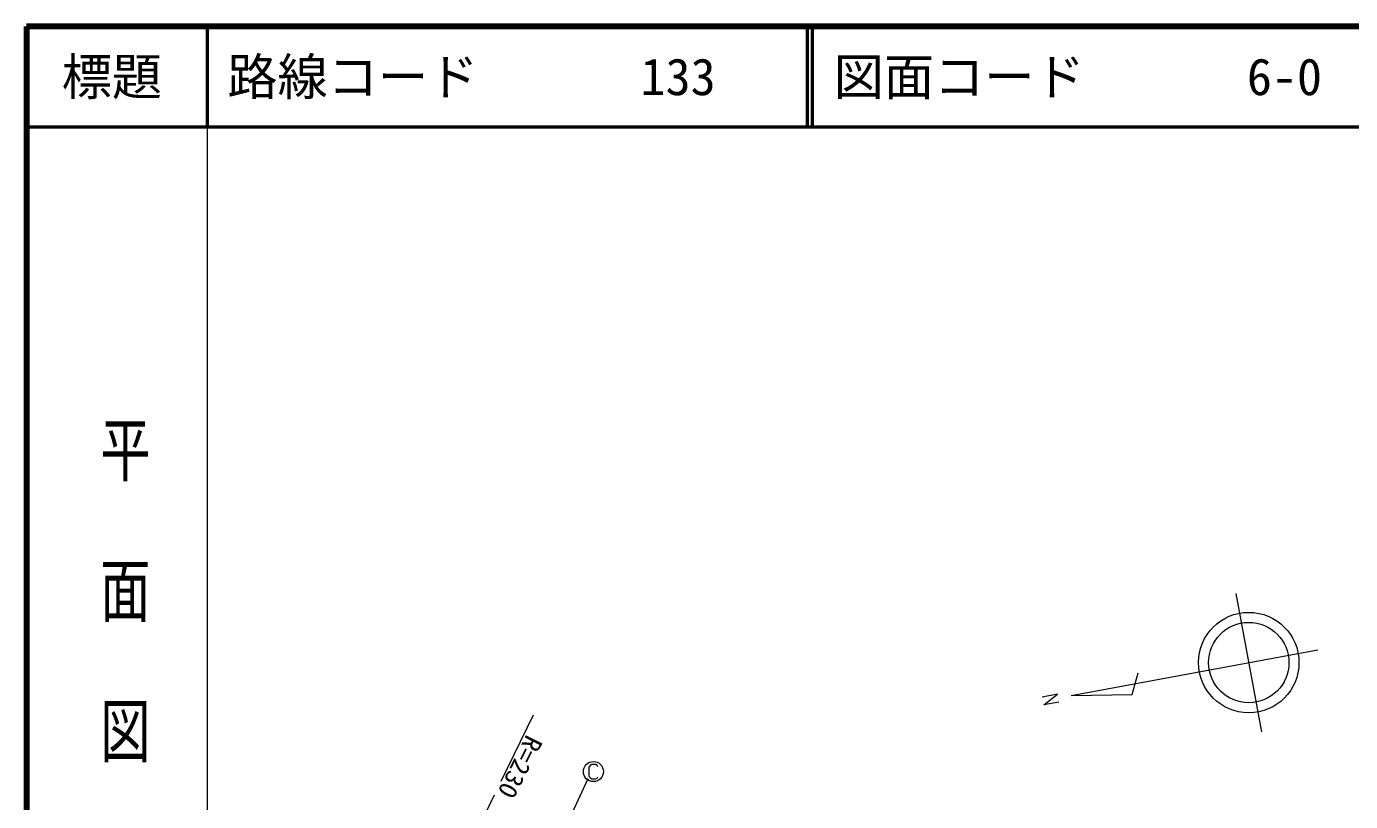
# Model space of a CAD drawing. Units: millimetres, scale not verified. Extents: x 40000 to 680000, y 20000 to 380000.
# Drawn here: x 40000 to 171840, y 302867 to 380000 of the extents above; entities that cross this region are included whole.
import ezdxf
from ezdxf.enums import TextEntityAlignment as Align

# ---------------------------------------------------------------- set-up
doc = ezdxf.new("R2010")
doc.units = ezdxf.units.MM
doc.header["$LTSCALE"] = 1000
doc.linetypes.add('CHAIN', pattern=[18.5, 12, -1.5, 3.5, -1.5])
for name, color, linetype, lineweight in [('M-BGD-EXST', 7, 'Continuous', 13), ('M-BMK', 2, 'CHAIN', 13), ('M-BMK-SRVR', 3, 'Continuous', 13), ('M-STR-HTXT', 7, 'Continuous', 13), ('M-TTL', 2, 'Continuous', 140), ('M-TTL-BAND', 7, 'Continuous', 13), ('M-TTL-LINE', 7, 'Continuous', 50)]:
    doc.layers.add(name, color=color, linetype=linetype, lineweight=lineweight)
doc.layers.add('M-TTL-TXT', color=7, linetype='Continuous')
doc.styles.add('@ＭＳ ゴシック', font='')
doc.styles.add('ＭＳ ゴシック', font='')
doc.styles.get('@ＭＳ ゴシック').set_extended_font_data('@MS Gothic')
doc.styles.get('ＭＳ ゴシック').set_extended_font_data('MS Gothic')

msp = doc.modelspace()

# ---------------------------------------------------------------- linework, layer by layer
at = {"layer": 'M-BGD-EXST'}
for p, q in [((96131, 306445), (96011, 306285)), ((96011, 306285), (96011, 305405)), ((96291, 306565), (96131, 306445)), ((96651, 306565), (96291, 306565)), ((96811, 306445), (96651, 306565)), ((96891, 306325), (96811, 306445)), ((95898, 305108), (86325, 284397)), ((96011, 305405), (96131, 305245)), ((96131, 305245), (96291, 305125)), ((96291, 305125), (96651, 305125)), ((96651, 305125), (96811, 305205)), ((96811, 305205), (96891, 305325))]:
    msp.add_line(p, q, dxfattribs=at)
msp.add_circle((96451, 305845), 1000, dxfattribs=at)
at = {"layer": 'M-BMK'}
msp.add_line((79139, 288256), (90478, 311484), dxfattribs=at)
at = {"layer": 'M-BMK-SRVR'}
for p, q in [((160434, 323576), (162980, 309810)), ((144007, 313419), (168590, 317966)), ((150089, 313527), (150709, 315676)), ((142666, 313542), (141144, 313252)), ((141290, 312473), (142666, 313542)), ((142807, 312754), (141290, 312473)), ((144007, 313419), (150089, 313527))]:
    msp.add_line(p, q, dxfattribs=at)
for radius in [5000, 4000]:
    msp.add_circle((161707, 316693), radius, dxfattribs=at)
at = {"layer": 'M-TTL'}
for p, q in [((40000, 380000), (40000, 20000)), ((680000, 380000), (40000, 380000))]:
    msp.add_line(p, q, dxfattribs=at)
at = {"layer": 'M-TTL-BAND'}
msp.add_line((58000, 370000), (58000, 20000), dxfattribs=at)
at = {"layer": 'M-TTL-LINE'}
for p, q in [((58000, 380000), (58000, 370000)), ((117750, 380000), (117750, 370000)), ((118250, 380000), (118250, 370000)), ((40000, 370000), (680000, 370000))]:
    msp.add_line(p, q, dxfattribs=at)

# ---------------------------------------------------------------- texts
at = {"layer": 'M-STR-HTXT', "style": 'ＭＳ ゴシック', "width": 1.05}
msp.add_text('R=230', height=1833, rotation=243.2, dxfattribs=at).set_placement((89325, 309870), align=Align.BOTTOM_LEFT)
at = {"layer": 'M-TTL-BAND', "style": '@ＭＳ ゴシック', "width": 1.4}
msp.add_text('平  面  図', height=3666, rotation=270, dxfattribs=at).set_placement((49777, 306475), align=Align.MIDDLE_RIGHT)
at = {"layer": 'M-TTL-TXT', "style": 'ＭＳ ゴシック'}
msp.add_text('標題', height=3666, dxfattribs=at).set_placement((48500, 375000), align=Align.MIDDLE_CENTER)
for s, p in [('路線コード', (60000, 375000)), ('図面コード', (120380, 375000)), ('133', (101142, 375000)), ('6-0', (161521, 375000))]:
    msp.add_text(s, height=3666, dxfattribs=at).set_placement(p, align=Align.MIDDLE_LEFT)

doc.saveas('drawing.dxf')
